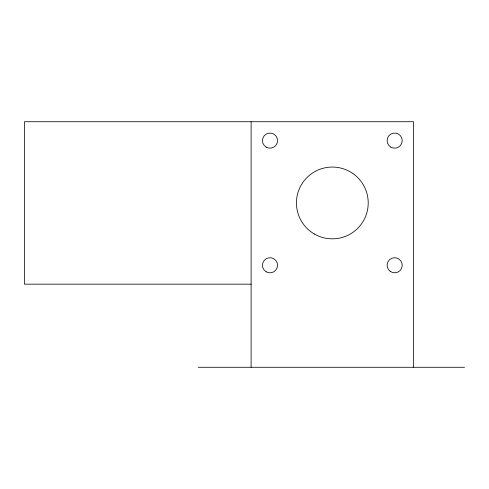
<?xml version="1.0" encoding="UTF-8"?>
<svg xmlns="http://www.w3.org/2000/svg" width="489" height="489" viewBox="0 0 489 489"><rect width="100%" height="100%" fill="white"/><g stroke="black" fill="none" stroke-linecap="round" stroke-linejoin="round"><path stroke-width="0.73" d="M251.114 284.164L24.45 284.164L24.45 121.724L413.553 121.724L413.553 367.276M198.222 367.276L464.55 367.276M251.114 121.724L251.114 367.276M266.224 271.823A7.555 7.555 0 0 0 277.556 265.276A7.555 7.555 0 0 0 266.224 258.736A7.555 7.555 0 0 0 266.224 271.823M266.224 147.158A7.555 7.555 0 0 0 277.556 140.612A7.555 7.555 0 0 0 266.224 134.072A7.555 7.555 0 0 0 266.224 147.158M390.882 147.158A7.555 7.555 0 0 0 402.221 140.612A7.555 7.555 0 0 0 390.882 134.072A7.555 7.555 0 0 0 390.882 147.158M390.314 271.456A7.555 7.555 0 0 0 402.19 265.955A7.555 7.555 0 0 0 391.487 258.418A7.555 7.555 0 0 0 390.314 271.456M314.384 234.023A35.886 35.886 0 0 0 368.217 202.947A35.886 35.886 0 0 0 314.384 171.865A35.886 35.886 0 0 0 314.384 234.023"/></g></svg>
